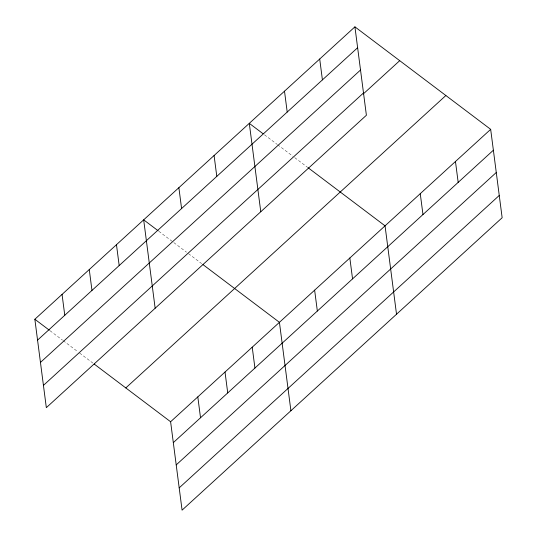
<?xml version="1.0" encoding="UTF-8"?>
<svg xmlns="http://www.w3.org/2000/svg" width="537" height="537" viewBox="0 0 537 537"><rect width="100%" height="100%" fill="white"/><g stroke="black" fill="none" stroke-linecap="round" stroke-linejoin="round"><path stroke-width="0.4" stroke-dasharray="2.69 2.01" d="M264.446 134.787L276.964 144.238M277.622 144.735L292.772 156.173M294.753 157.663L307.278 167.121M158.824 231.279L186.493 252.168M188.474 253.659L201.657 263.62M50.001 330.698L62.52 340.149M63.178 340.646L77.67 351.587M79.651 353.084L92.834 363.039"/><path stroke-width="0.81" d="M354.917 26.85L366.395 115.254L46.33 407.657L34.851 319.26L354.917 26.85L490.67 129.343L502.149 217.74L182.083 510.15L170.605 421.746L94.156 364.032M37.563 340.136L357.622 47.726M40.456 362.415L360.522 70.011M43.437 385.378L363.502 92.968M363.267 93.968L399.716 60.674M125.806 387.929L445.871 95.519M170.605 421.746L490.67 129.343M173.317 442.622L493.382 150.212M176.21 464.908L496.275 172.498M179.19 487.864L499.256 195.455M263.13 133.787L249.296 123.342L260.774 211.746M307.936 167.618L385.049 225.835L396.528 314.239M158.167 230.782L143.674 219.841L155.153 308.238M202.979 264.613L279.428 322.328L290.906 410.731M34.851 319.26L49.344 330.201M455.463 161.503L458.175 182.379M420.256 193.669L422.968 214.545M349.842 258.002L352.554 278.878M319.71 59.016L322.415 79.892M314.635 290.168L317.347 311.037M284.503 91.183L287.208 112.052M252.222 347.184L254.934 368.06M214.088 155.508L216.794 176.384M225.016 372.04L227.728 392.916M178.881 187.675L181.587 208.551M197.811 396.897L200.523 417.773M116.469 244.697L119.18 265.567M89.263 269.547L91.975 290.423M62.057 294.404L64.769 315.279"/></g></svg>
